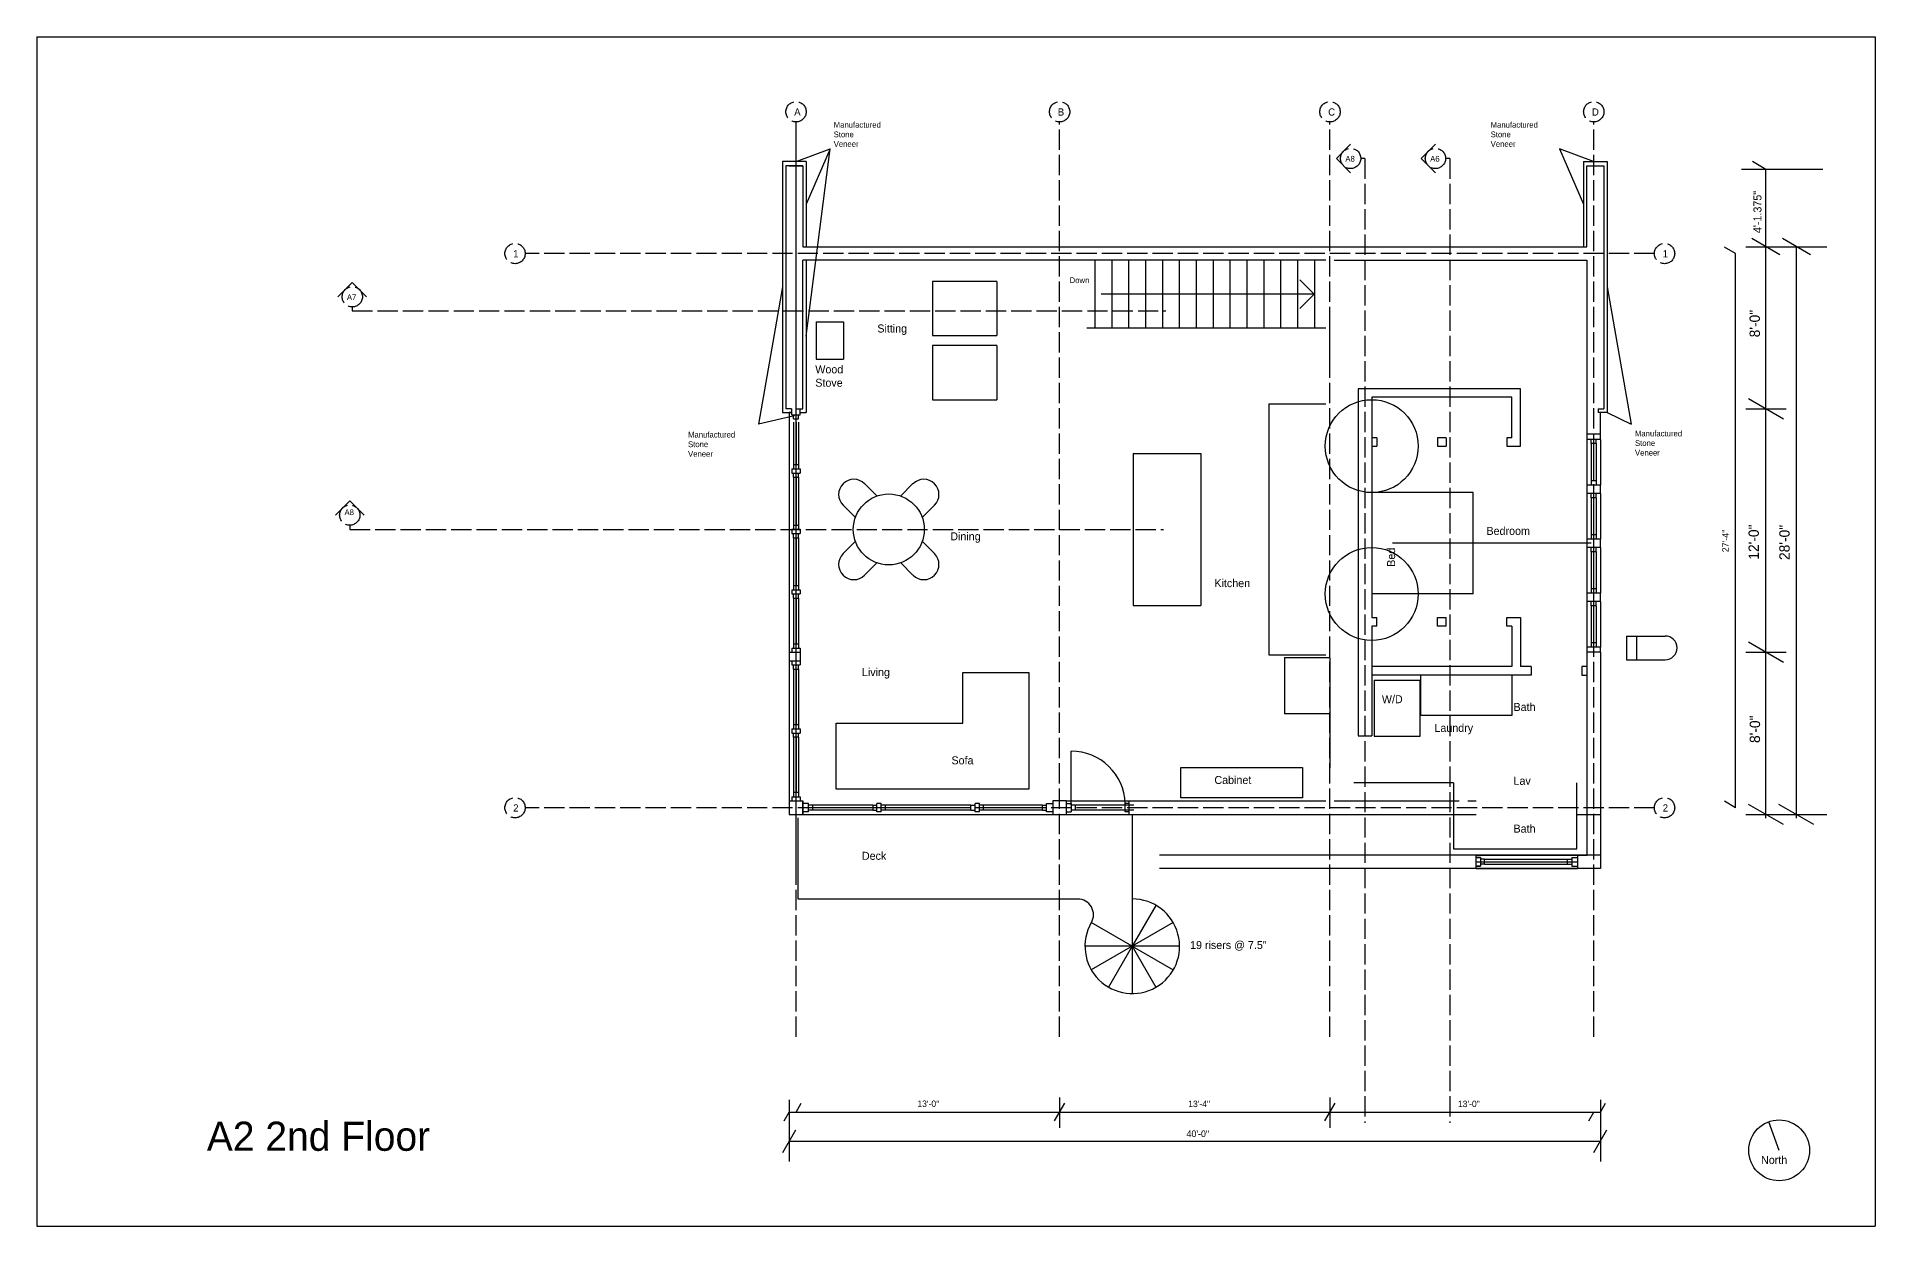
# Model space of a CAD drawing. Header units: inches. Extents: x -1431 to 8475, y 452 to 3434.
# Drawn here: x -1431 to -343, y 1971 to 2675 of the extents above; entities that cross this region are included whole.
import ezdxf

# ---------------------------------------------------------------- set-up
doc = ezdxf.new("R2010")
doc.units = ezdxf.units.IN
doc.header["$MEASUREMENT"] = 0
doc.linetypes.add('ACAD_ISO02W100', pattern=[15, 12, -3])
for name, color, linetype in [('const', 7, 'Continuous'), ('e1', 7, 'Continuous'), ('e2', 251, 'Continuous'), ('glass', 172, 'Continuous'), ('grid', 252, 'ACAD_ISO02W100'), ('millwork', 253, 'Continuous'), ('sills', 105, 'Continuous'), ('stairs', 140, 'Continuous'), ('walls', 7, 'Continuous')]:
    doc.layers.add(name, color=color, linetype=linetype)

msp = doc.modelspace()

# ---------------------------------------------------------------- linework, layer by layer
for p, q in [((-1431.2, 2674.8), (-343.2, 2674.8)), ((-1431.2, 2674.8), (-1431.2, 1970.8)), ((-343.2, 2674.8), (-343.2, 1970.8)), ((-1431.2, 1970.8), (-343.2, 1970.8))]:
    msp.add_line(p, q)
at = {"layer": 'const'}
for p, q in [((-407.9, 2596.3), (-415.8, 2600.9)), ((-374.3, 2596.3), (-422.3, 2596.3)), ((-407.9, 2212.3), (-407.9, 2596.3)), ((-425.9, 2546.5), (-432.5, 2550.3)), ((-425.9, 2218.5), (-425.9, 2546.5)), ((-419.9, 2550.5), (-371.9, 2550.5)), ((-399.6, 2545.7), (-416.2, 2555.3)), ((-381.6, 2545.7), (-398.2, 2555.3)), ((-389.9, 2212.3), (-389.9, 2550.5)), ((-397.5, 2448.5), (-418.3, 2460.5)), ((-419.9, 2454.5), (-395.9, 2454.5)), ((-419.9, 2310.5), (-395.9, 2310.5)), ((-397.5, 2304.5), (-418.3, 2316.5)), ((-425.9, 2218.5), (-432.5, 2222.3)), ((-397.5, 2208.5), (-418.3, 2220.5)), ((-379.5, 2208.5), (-400.3, 2220.5)), ((-419.9, 2214.5), (-371.9, 2214.5)), ((-985.9, 2045.7), (-985.9, 2009.1)), ((-505.9, 2045.7), (-505.9, 2009.1)), ((-988.9, 2033.2), (-985.9, 2038.4)), ((-985.9, 2038.4), (-505.9, 2038.4)), ((-981.9, 2038.4), (-978.9, 2043.6)), ((-828.9, 2033.2), (-822.9, 2043.6)), ((-668.9, 2033.2), (-662.9, 2043.6)), ((-512.8, 2033.2), (-509.8, 2038.4)), ((-505.9, 2038.4), (-502.9, 2043.6)), ((-989.7, 2014.5), (-982, 2027.8)), ((-509.7, 2014.5), (-502, 2027.8)), ((-985.9, 2021.1), (-505.9, 2021.1))]:
    msp.add_line(p, q, dxfattribs=at)
at = {"layer": 'e1'}
for p, q in [((-505.9, 2436.5), (-505.9, 2452.5)), ((-505.9, 2404.5), (-505.9, 2409.5)), ((-505.9, 2372.5), (-505.9, 2377.5)), ((-505.9, 2340.5), (-505.9, 2345.5)), ((-505.9, 2310.5), (-513.8, 2310.5)), ((-505.9, 2310.5), (-505.9, 2313.5)), ((-505.9, 2310.5), (-505.9, 2214.5)), ((-784.7, 2222.5), (-668.4, 2222.5)), ((-663.4, 2222.5), (-589.4, 2222.5)), ((-584.4, 2222.5), (-579.4, 2222.5)), ((-784.7, 2214.5), (-579.4, 2214.5)), ((-519.5, 2214.5), (-505.9, 2214.5)), ((-519.5, 2190.5), (-513.8, 2190.5))]:
    msp.add_line(p, q, dxfattribs=at)
msp.add_circle((-400.1, 2015.7), 18, dxfattribs=at)
at = {"layer": 'e2'}
for p, q in [((-645.2, 2602.8), (-647.7, 2602.8)), ((-595, 2602.8), (-597.5, 2602.8)), ((-985.9, 2452.5), (-985.9, 2310.5)), ((-985.9, 2305.5), (-985.9, 2222.5)), ((-977.9, 2214.5), (-829.9, 2214.5)), ((-821.9, 2214.5), (-784.7, 2214.5)), ((-779.1, 2214.5), (-669.9, 2214.5))]:
    msp.add_line(p, q, dxfattribs=at)
at = {"layer": 'glass'}
for p, q in [((-983.4, 2446.6), (-983.4, 2421.6)), ((-980.4, 2446.6), (-980.4, 2421.6)), ((-511.4, 2434), (-511.4, 2412)), ((-508.4, 2434), (-508.4, 2412)), ((-983.4, 2414.1), (-983.4, 2385.8)), ((-980.4, 2414.1), (-980.4, 2385.8)), ((-511.4, 2402), (-511.4, 2380)), ((-508.4, 2402), (-508.4, 2380)), ((-983.4, 2378.3), (-983.4, 2350)), ((-980.4, 2378.3), (-980.4, 2350)), ((-511.4, 2370), (-511.4, 2348)), ((-508.4, 2370), (-508.4, 2348)), ((-983.4, 2342.5), (-983.4, 2315.5)), ((-980.4, 2342.5), (-980.4, 2315.5)), ((-511.4, 2338), (-511.4, 2316)), ((-508.4, 2338), (-508.4, 2316)), ((-983.4, 2300.5), (-983.4, 2267.7)), ((-980.4, 2300.5), (-980.4, 2267.7)), ((-983.4, 2260.2), (-983.4, 2227.5)), ((-980.4, 2260.2), (-980.4, 2227.5)), ((-936.5, 2220), (-972.1, 2220)), ((-878.4, 2220), (-929, 2220)), ((-836.1, 2220), (-870.9, 2220)), ((-781.9, 2220), (-816.6, 2220)), ((-936.5, 2217), (-972.1, 2217)), ((-878.4, 2217), (-929, 2217)), ((-836.1, 2217), (-870.9, 2217)), ((-781.9, 2217), (-816.6, 2217)), ((-574.4, 2188), (-525.3, 2188)), ((-574.4, 2185), (-525.3, 2185))]:
    msp.add_line(p, q, dxfattribs=at)
at = {"layer": 'grid'}
for p, q in [((-981.9, 2082.9), (-981.9, 2624.4)), ((-981.9, 2179.9), (-981.9, 2624.4)), ((-825.9, 2082.9), (-825.9, 2624.4)), ((-665.9, 2082.9), (-665.9, 2624.4)), ((-509.8, 2082.9), (-509.8, 2624.4)), ((-645.2, 2602.8), (-645.2, 2031.9)), ((-595, 2602.8), (-595, 2031.9)), ((-473.9, 2546.5), (-1142.2, 2546.5)), ((-1244.5, 2514.9), (-1244.5, 2512.5)), ((-1244.5, 2512.5), (-763, 2512.5)), ((-1246, 2385.7), (-1246, 2383.2)), ((-1246, 2383.2), (-764.5, 2383.2)), ((-473.9, 2218.5), (-1142.2, 2218.5))]:
    msp.add_line(p, q, dxfattribs=at)
for centre in [(-981.9, 2630.4), (-825.9, 2630.4), (-665.9, 2630.4), (-509.8, 2630.4), (-653.7, 2602.8), (-603.5, 2602.8), (-1148.2, 2546.5), (-467.9, 2546.5), (-1244.5, 2520.9), (-1246, 2391.7), (-1148.2, 2218.5), (-467.9, 2218.5)]:
    msp.add_circle(centre, 6, dxfattribs=at)
at = {"layer": 'millwork'}
for p, q in [((-981.9, 2601), (-961.6, 2608.5)), ((-961.6, 2608.5), (-975.9, 2575.7)), ((-975.9, 2497.5), (-961.6, 2608.5)), ((-509.9, 2601), (-530.1, 2608.5)), ((-530.1, 2608.5), (-515.9, 2575.7)), ((-513.9, 2550.5), (-513.9, 2598.5)), ((-989.9, 2526.7), (-1004.1, 2445.6)), ((-901.1, 2530), (-901.1, 2498)), ((-863.1, 2530), (-901.1, 2530)), ((-863.1, 2530), (-863.1, 2498)), ((-501.9, 2526.7), (-487.6, 2445.6)), ((-969.9, 2506), (-969.9, 2484)), ((-969.9, 2506), (-953.9, 2506)), ((-953.9, 2506), (-953.9, 2484)), ((-901.1, 2498), (-863.1, 2498)), ((-863.1, 2492), (-901.1, 2492)), ((-901.1, 2492), (-901.1, 2460)), ((-863.1, 2492), (-863.1, 2460)), ((-969.9, 2484), (-953.9, 2484)), ((-901.1, 2460), (-863.1, 2460)), ((-982.9, 2450.5), (-1004.1, 2445.6)), ((-702, 2457.5), (-702, 2309)), ((-702, 2457.5), (-668.4, 2457.5)), ((-501.9, 2452.5), (-487.6, 2445.6)), ((-981.9, 2446.6), (-981.9, 2421.6)), ((-782.4, 2428.2), (-782.4, 2338.2)), ((-782.4, 2428.2), (-742.4, 2428.2)), ((-742.4, 2428.2), (-742.4, 2338.2)), ((-513.9, 2436.5), (-513.9, 2409.5)), ((-509.9, 2434), (-509.9, 2412)), ((-505.9, 2436.5), (-505.9, 2409.5)), ((-981.9, 2414.1), (-981.9, 2385.8)), ((-941.3, 2410.3), (-934, 2403)), ((-912.7, 2410.3), (-919.9, 2403)), ((-581.2, 2405), (-641.2, 2405)), ((-581.2, 2345), (-581.2, 2405)), ((-954, 2397.5), (-946.8, 2390.3)), ((-899.9, 2397.5), (-907.2, 2390.3)), ((-513.9, 2404.5), (-513.9, 2377.5)), ((-509.9, 2402), (-509.9, 2380)), ((-505.9, 2404.5), (-505.9, 2377.5)), ((-981.9, 2378.3), (-981.9, 2350)), ((-954, 2368.9), (-946.8, 2376.2)), ((-899.9, 2368.9), (-907.2, 2376.2)), ((-513.9, 2372.5), (-513.9, 2345.5)), ((-505.9, 2372.5), (-505.9, 2345.5)), ((-941.3, 2356.2), (-934, 2363.4)), ((-912.7, 2356.2), (-919.9, 2363.4)), ((-509.9, 2370), (-509.9, 2348)), ((-981.9, 2342.5), (-981.9, 2315.5)), ((-581.2, 2345), (-641.2, 2345)), ((-513.9, 2340.5), (-513.9, 2313.5)), ((-505.9, 2340.5), (-505.9, 2313.5)), ((-782.4, 2338.2), (-742.4, 2338.2)), ((-509.9, 2338), (-509.9, 2312.5)), ((-509.9, 2338), (-509.9, 2316)), ((-490.5, 2320.1), (-467.5, 2320.1)), ((-490.5, 2320.1), (-490.5, 2306.1)), ((-484.5, 2320.1), (-484.5, 2306.1)), ((-702, 2309), (-668.4, 2309)), ((-692.9, 2307.4), (-665.9, 2307.4)), ((-692.9, 2307.4), (-692.9, 2274.1)), ((-665.9, 2307.4), (-665.9, 2274.1)), ((-981.9, 2300.5), (-981.9, 2267.7)), ((-612.2, 2273), (-612.2, 2297)), ((-558.2, 2297), (-558.2, 2273)), ((-490.5, 2306.1), (-467.5, 2306.1)), ((-639.7, 2294), (-612.7, 2294)), ((-639.7, 2294), (-639.7, 2260.7)), ((-612.7, 2294), (-612.7, 2260.7)), ((-665.9, 2274.1), (-692.9, 2274.1)), ((-558.2, 2273), (-612.2, 2273)), ((-981.9, 2260.2), (-981.9, 2227.5)), ((-612.7, 2260.7), (-639.7, 2260.7)), ((-819.1, 2220), (-819.1, 2252)), ((-592.9, 2233.2), (-651.7, 2233.2)), ((-980.9, 2212.5), (-980.9, 2164.5)), ((-936.5, 2218.5), (-972.1, 2218.5)), ((-878.4, 2218.5), (-929, 2218.5)), ((-836.1, 2218.5), (-870.9, 2218.5)), ((-782.9, 2214.5), (-782.9, 2163)), ((-579.4, 2190.5), (-519.5, 2190.5)), ((-579.4, 2186.5), (-519.6, 2186.5)), ((-579.4, 2182.5), (-519.5, 2182.5)), ((-980.9, 2164.5), (-815.2, 2164.5)), ((-768.9, 2160.7), (-782.9, 2136.5)), ((-782.9, 2136.5), (-807.2, 2150.5)), ((-758.7, 2150.5), (-782.9, 2136.5)), ((-754.9, 2136.5), (-810.9, 2136.5)), ((-782.9, 2136.5), (-807.2, 2122.5)), ((-782.9, 2136.5), (-796.9, 2112.2)), ((-782.9, 2136.5), (-758.7, 2122.5)), ((-782.9, 2136.5), (-768.9, 2112.2))]:
    msp.add_line(p, q, dxfattribs=at)
for points in [[(-844.1, 2229.5), (-958.1, 2229.5), (-958.1, 2268.5), (-883.1, 2268.5), (-883.1, 2298.5), (-844.1, 2298.5), (-844.1, 2229.5)], [(-754.1, 2224.3), (-754.1, 2242.3), (-682.1, 2242.3), (-682.1, 2224.3), (-754.1, 2224.3)], [(-592.9, 2233.2), (-592.9, 2194.2), (-519.9, 2194.2), (-519.9, 2233.2)]]:
    msp.add_lwpolyline(points, dxfattribs=at)
for centre, radius, start, end in [((-947.7, 2403.9), 9, 45, 225), ((-906.3, 2403.9), 9, 315, 135), ((-947.7, 2362.5), 9, 135, 315), ((-906.3, 2362.5), 9, 225, 45), ((-467.5, 2313.1), 7, 270, 90), ((-819.1, 2220), 32, 1.7908, 90), ((-815.2, 2155.1), 9.33, 330, 90), ((-782.9, 2136.5), 28, 150, 90)]:
    msp.add_arc(centre, radius, start, end, dxfattribs=at)
at = {"layer": 'sills'}
msp.add_line((-821.9, 2222.5), (-784.7, 2222.5), dxfattribs=at)
at = {"layer": 'stairs'}
for p, q in [((-804.9, 2502.5), (-804.9, 2542.5)), ((-794.9, 2502.5), (-794.9, 2542.5)), ((-784.9, 2502.5), (-784.9, 2542.5)), ((-774.9, 2502.5), (-774.9, 2542.5)), ((-764.9, 2502.5), (-764.9, 2542.5)), ((-754.9, 2502.5), (-754.9, 2542.5)), ((-744.9, 2502.5), (-744.9, 2542.5)), ((-734.9, 2502.5), (-734.9, 2542.5)), ((-724.9, 2502.5), (-724.9, 2542.5)), ((-714.9, 2502.5), (-714.9, 2542.5)), ((-704.9, 2502.5), (-704.9, 2542.5)), ((-694.9, 2502.5), (-694.9, 2542.5)), ((-684.9, 2502.5), (-684.9, 2542.5)), ((-674.9, 2502.5), (-674.9, 2542.5)), ((-809.9, 2502.5), (-668.4, 2502.5))]:
    msp.add_line(p, q, dxfattribs=at)
at = {"layer": 'walls'}
for p, q in [((-653.7, 2611.3), (-662.1, 2602.8)), ((-603.5, 2611.3), (-611.9, 2602.8)), ((-989.9, 2601), (-989.9, 2452.5)), ((-975.9, 2601), (-989.9, 2601)), ((-975.9, 2601), (-975.9, 2550.5)), ((-653.7, 2594.3), (-662.1, 2602.8)), ((-603.5, 2594.3), (-611.9, 2602.8)), ((-515.9, 2601), (-515.9, 2550.5)), ((-515.9, 2601), (-501.9, 2601)), ((-501.9, 2601), (-501.9, 2452.5)), ((-977.9, 2598.5), (-987.9, 2598.5)), ((-987.9, 2598.5), (-987.9, 2454.5)), ((-985.9, 2598.5), (-977.9, 2598.5)), ((-977.9, 2598.5), (-977.9, 2550.5)), ((-513.9, 2598.5), (-503.9, 2598.5)), ((-503.9, 2598.5), (-503.9, 2454.5)), ((-977.9, 2550.5), (-513.9, 2550.5)), ((-977.9, 2454.5), (-977.9, 2542.5)), ((-668.4, 2542.5), (-977.9, 2542.5)), ((-975.9, 2542.5), (-975.9, 2452.5)), ((-663.4, 2542.5), (-513.9, 2542.5)), ((-513.9, 2542.5), (-513.9, 2436.5)), ((-1253, 2520.9), (-1244.5, 2529.4)), ((-1236, 2520.9), (-1244.5, 2529.4)), ((-675.3, 2522.5), (-683.8, 2530.9)), ((-675.3, 2522.5), (-801.4, 2522.5)), ((-675.3, 2522.5), (-683.8, 2514)), ((-665.9, 2478.5), (-665.9, 2510.5)), ((-649.2, 2466.5), (-649.2, 2261)), ((-553.2, 2466.5), (-649.2, 2466.5)), ((-641.2, 2461.5), (-641.2, 2331)), ((-558.2, 2461.5), (-641.2, 2461.5)), ((-558.2, 2437.5), (-558.2, 2461.5)), ((-553.2, 2432.5), (-553.2, 2466.5)), ((-989.9, 2452.5), (-984.6, 2452.5)), ((-984.6, 2454.5), (-987.9, 2454.5)), ((-984.4, 2452.5), (-985.9, 2452.5)), ((-984.4, 2451.1), (-984.4, 2454.5)), ((-984.4, 2451.1), (-979.4, 2451.1)), ((-983.4, 2448.6), (-983.4, 2451.1)), ((-983.4, 2448.6), (-980.4, 2448.6)), ((-981.4, 2454.5), (-977.9, 2454.5)), ((-980.4, 2448.6), (-980.4, 2451.1)), ((-979.4, 2451.1), (-979.4, 2454.5)), ((-979.4, 2452.5), (-975.9, 2452.5)), ((-507.1, 2454.5), (-503.9, 2454.5)), ((-507.1, 2454.5), (-507.1, 2452.5)), ((-501.9, 2452.5), (-507.1, 2452.5)), ((-638.2, 2437.5), (-641.2, 2437.5)), ((-638.2, 2437.5), (-638.2, 2432.5)), ((-597.2, 2437.5), (-602.2, 2437.5)), ((-602.2, 2437.5), (-602.2, 2432.5)), ((-597.2, 2437.5), (-597.2, 2432.5)), ((-558.2, 2437.5), (-561.2, 2437.5)), ((-561.2, 2437.5), (-561.2, 2432.5)), ((-505.9, 2439.5), (-513.9, 2439.5)), ((-641.2, 2432.5), (-638.2, 2432.5)), ((-602.2, 2432.5), (-597.2, 2432.5)), ((-561.2, 2432.5), (-553.2, 2432.5)), ((-505.9, 2436.5), (-513.9, 2436.5)), ((-511.4, 2434), (-511.4, 2436.5)), ((-508.4, 2434), (-511.4, 2434)), ((-508.4, 2434), (-508.4, 2436.5)), ((-984.4, 2419.1), (-979.4, 2419.1)), ((-984.4, 2419.1), (-984.4, 2416.6)), ((-984.4, 2416.6), (-979.4, 2416.6)), ((-983.4, 2421.6), (-983.4, 2419.1)), ((-983.4, 2421.6), (-980.4, 2421.6)), ((-983.4, 2414.1), (-983.4, 2416.6)), ((-980.4, 2421.6), (-980.4, 2419.1)), ((-980.4, 2414.1), (-980.4, 2416.6)), ((-979.4, 2419.1), (-979.4, 2416.6)), ((-983.4, 2414.1), (-980.4, 2414.1)), ((-513.9, 2409.5), (-513.9, 2404.5)), ((-505.9, 2409.5), (-513.9, 2409.5)), ((-508.4, 2412), (-511.4, 2412)), ((-511.4, 2412), (-511.4, 2409.5)), ((-508.4, 2412), (-508.4, 2409.5)), ((-1254.4, 2391.7), (-1246, 2400.2)), ((-1237.5, 2391.7), (-1246, 2400.2)), ((-505.9, 2404.5), (-513.9, 2404.5)), ((-511.4, 2402), (-511.4, 2404.5)), ((-508.4, 2402), (-511.4, 2402)), ((-508.4, 2402), (-508.4, 2404.5)), ((-984.4, 2383.3), (-979.4, 2383.3)), ((-984.4, 2383.3), (-984.4, 2380.8)), ((-983.4, 2385.8), (-983.4, 2383.3)), ((-983.4, 2385.8), (-980.4, 2385.8)), ((-980.4, 2385.8), (-980.4, 2383.3)), ((-979.4, 2383.3), (-979.4, 2380.8)), ((-984.4, 2380.8), (-979.4, 2380.8)), ((-983.4, 2378.3), (-983.4, 2380.8)), ((-983.4, 2378.3), (-980.4, 2378.3)), ((-980.4, 2378.3), (-980.4, 2380.8)), ((-511.4, 2375), (-629, 2375)), ((-513.9, 2377.5), (-513.9, 2372.5)), ((-505.9, 2377.5), (-513.9, 2377.5)), ((-505.9, 2372.5), (-513.9, 2372.5)), ((-508.4, 2380), (-511.4, 2380)), ((-511.4, 2380), (-511.4, 2377.5)), ((-511.4, 2370), (-511.4, 2372.5)), ((-508.4, 2380), (-508.4, 2377.5)), ((-508.4, 2370), (-508.4, 2372.5)), ((-508.4, 2370), (-511.4, 2370)), ((-984.4, 2347.5), (-979.4, 2347.5)), ((-984.4, 2347.5), (-984.4, 2345)), ((-984.4, 2345), (-979.4, 2345)), ((-983.4, 2350), (-983.4, 2347.5)), ((-983.4, 2350), (-980.4, 2350)), ((-983.4, 2342.5), (-983.4, 2345)), ((-983.4, 2342.5), (-980.4, 2342.5)), ((-980.4, 2350), (-980.4, 2347.5)), ((-980.4, 2342.5), (-980.4, 2345)), ((-979.4, 2347.5), (-979.4, 2345)), ((-505.9, 2345.5), (-513.9, 2345.5)), ((-513.9, 2345.5), (-513.9, 2340.5)), ((-505.9, 2340.5), (-513.9, 2340.5)), ((-508.4, 2348), (-511.4, 2348)), ((-511.4, 2348), (-511.4, 2345.5)), ((-511.4, 2338), (-511.4, 2340.5)), ((-508.4, 2348), (-508.4, 2345.5)), ((-508.4, 2338), (-508.4, 2340.5)), ((-641.2, 2331), (-638.2, 2331)), ((-638.2, 2326), (-638.2, 2331)), ((-602.2, 2331), (-597.2, 2331)), ((-602.2, 2326), (-602.2, 2331)), ((-597.2, 2326), (-597.2, 2331)), ((-561.2, 2331), (-553.2, 2331)), ((-561.2, 2326), (-561.2, 2331)), ((-553.2, 2331), (-553.2, 2302)), ((-508.4, 2338), (-511.4, 2338)), ((-641.2, 2326), (-641.2, 2261)), ((-638.2, 2326), (-641.2, 2326)), ((-597.2, 2326), (-602.2, 2326)), ((-558.2, 2326), (-561.2, 2326)), ((-558.2, 2326), (-558.2, 2302)), ((-985.9, 2310.5), (-979.4, 2310.5)), ((-985.9, 2310.5), (-985.9, 2305.5)), ((-984.4, 2313), (-979.4, 2313)), ((-984.4, 2313), (-984.4, 2310.5)), ((-983.4, 2315.5), (-980.4, 2315.5)), ((-983.4, 2315.5), (-983.4, 2313)), ((-980.4, 2315.5), (-980.4, 2313)), ((-979.4, 2313), (-979.4, 2303)), ((-505.9, 2313.5), (-513.9, 2313.5)), ((-513.8, 2190.5), (-513.8, 2313.5)), ((-508.4, 2316), (-511.4, 2316)), ((-511.4, 2316), (-511.4, 2313.5)), ((-508.4, 2316), (-508.4, 2313.5)), ((-985.9, 2305.5), (-979.4, 2305.5)), ((-984.4, 2305.5), (-984.4, 2303)), ((-984.4, 2303), (-979.4, 2303)), ((-983.4, 2300.5), (-983.4, 2303)), ((-983.4, 2300.5), (-980.4, 2300.5)), ((-980.4, 2300.5), (-980.4, 2303)), ((-558.2, 2302), (-641.2, 2302)), ((-546.8, 2297), (-641.2, 2297)), ((-558.2, 2297), (-558.2, 2289.8)), ((-546.8, 2302), (-553.2, 2302)), ((-546.8, 2302), (-546.8, 2297)), ((-516.8, 2302), (-516.8, 2297)), ((-513.8, 2302), (-516.8, 2302)), ((-516.8, 2297), (-513.8, 2297)), ((-665.9, 2274.1), (-665.9, 2242.1)), ((-984.4, 2265.2), (-979.4, 2265.2)), ((-984.4, 2265.2), (-984.4, 2262.7)), ((-983.4, 2267.7), (-983.4, 2265.2)), ((-983.4, 2267.7), (-980.4, 2267.7)), ((-980.4, 2267.7), (-980.4, 2265.2)), ((-979.4, 2265.2), (-979.4, 2262.7)), ((-984.4, 2262.7), (-979.4, 2262.7)), ((-983.4, 2260.2), (-983.4, 2262.7)), ((-980.4, 2260.2), (-983.4, 2260.2)), ((-980.4, 2260.2), (-980.4, 2262.7)), ((-649.2, 2261), (-641.2, 2261)), ((-985.9, 2222.5), (-977.9, 2222.5)), ((-985.9, 2222.5), (-985.9, 2214.5)), ((-984.4, 2225), (-979.4, 2225)), ((-984.4, 2225), (-984.4, 2222.5)), ((-980.4, 2227.5), (-983.4, 2227.5)), ((-983.4, 2227.5), (-983.4, 2225)), ((-980.4, 2227.5), (-980.4, 2225)), ((-979.4, 2225), (-979.4, 2222.5)), ((-977.9, 2222.5), (-977.9, 2214.5)), ((-977.9, 2214.5), (-977.9, 2222.5)), ((-974.6, 2221), (-977.9, 2221)), ((-974.6, 2216), (-974.6, 2221)), ((-972.1, 2220), (-974.6, 2220)), ((-972.1, 2220), (-972.1, 2217)), ((-936.5, 2220), (-934, 2220)), ((-936.5, 2220), (-936.5, 2217)), ((-934, 2216), (-934, 2221)), ((-931.5, 2221), (-934, 2221)), ((-931.5, 2216), (-931.5, 2221)), ((-929, 2220), (-931.5, 2220)), ((-929, 2217), (-929, 2220)), ((-878.4, 2220), (-875.9, 2220)), ((-878.4, 2217), (-878.4, 2220)), ((-875.9, 2216), (-875.9, 2221)), ((-873.4, 2221), (-875.9, 2221)), ((-873.4, 2216), (-873.4, 2221)), ((-870.9, 2220), (-873.4, 2220)), ((-870.9, 2217), (-870.9, 2220)), ((-836.1, 2217), (-836.1, 2220)), ((-836.1, 2220), (-833.6, 2220)), ((-833.6, 2216), (-833.6, 2221)), ((-833.6, 2221), (-829.9, 2221)), ((-821.9, 2222.5), (-829.9, 2222.5)), ((-829.9, 2222.5), (-829.9, 2214.5)), ((-821.9, 2214.5), (-821.9, 2222.5)), ((-821.9, 2221), (-819.1, 2221)), ((-819.1, 2221), (-819.1, 2217)), ((-816.6, 2220), (-819.1, 2220)), ((-816.6, 2217), (-816.6, 2220)), ((-784.7, 2221), (-787.2, 2221)), ((-787.2, 2216), (-787.2, 2221)), ((-784.7, 2214.5), (-784.7, 2222.5)), ((-784.7, 2222.5), (-779.1, 2222.5)), ((-985.9, 2214.5), (-977.9, 2214.5)), ((-974.6, 2216), (-977.9, 2216)), ((-972.1, 2217), (-974.6, 2217)), ((-936.5, 2217), (-934, 2217)), ((-931.5, 2216), (-934, 2216)), ((-929, 2217), (-931.5, 2217)), ((-878.4, 2217), (-875.9, 2217)), ((-873.4, 2216), (-875.9, 2216)), ((-870.9, 2217), (-873.4, 2217)), ((-836.1, 2217), (-833.6, 2217)), ((-829.9, 2216), (-833.6, 2216)), ((-829.9, 2214.5), (-821.9, 2214.5)), ((-821.9, 2216), (-819.1, 2216)), ((-816.6, 2217), (-819.1, 2217)), ((-819.1, 2217), (-819.1, 2216)), ((-784.7, 2216), (-787.2, 2216)), ((-784.7, 2214.5), (-779.1, 2214.5)), ((-505.9, 2214.5), (-505.9, 2182.5)), ((-505.9, 2190.5), (-766.8, 2190.5)), ((-579.4, 2182.5), (-579.4, 2190.5)), ((-579.4, 2189), (-576.9, 2189)), ((-576.9, 2189), (-579.4, 2189)), ((-576.9, 2189), (-576.9, 2184)), ((-574.4, 2188), (-576.9, 2188)), ((-574.4, 2185), (-574.4, 2188)), ((-574.4, 2185), (-574.4, 2188)), ((-525.3, 2185), (-525.3, 2188)), ((-525.3, 2188), (-522.8, 2188)), ((-522.8, 2189), (-522.8, 2184)), ((-522.8, 2189), (-519.5, 2189)), ((-519.5, 2190.5), (-519.5, 2182.5)), ((-505.9, 2182.5), (-766.8, 2182.5)), ((-579.4, 2184), (-576.9, 2184)), ((-576.9, 2184), (-579.4, 2184)), ((-574.4, 2185), (-576.9, 2185)), ((-525.3, 2185), (-522.8, 2185)), ((-522.8, 2184), (-519.5, 2184)), ((-782.9, 2164.5), (-782.9, 2108.5)), ((-825.9, 2047), (-825.9, 2029.1)), ((-665.9, 2047), (-665.9, 2029.1)), ((-400.1, 2015.7), (-406.2, 2032.6))]:
    msp.add_line(p, q, dxfattribs=at)
for centre, radius in [((-641.2, 2432.5), 27.5), ((-927, 2383.2), 21), ((-641.2, 2345), 27.5)]:
    msp.add_circle(centre, radius, dxfattribs=at)

# ---------------------------------------------------------------- texts
at = {"layer": 'const', "attachment_point": 1}
for s, insert, char_height, width in [('A', (-983, 2632.4), 4.26, 1625.197), ('\\pt3.4098;Manufactured^JStone^JVeneer', (-959.6, 2624.4), 3.41, 1300.158), ('B', (-827, 2632.4), 4.26, 1625.197), ('C', (-667, 2632.4), 4.26, 1625.197), ('\\pt3.4098;Manufactured^JStone^JVeneer', (-570.8, 2624.4), 3.41, 1300.158), ('D', (-510.9, 2632.4), 4.26, 1625.197), ('A8', (-656.8, 2604.3), 3.41, 1300.158), ('A6', (-606.6, 2604.3), 3.41, 1300.158), ('1', (-1149.3, 2548.5), 4.26, 1625.197), ('1', (-469, 2548.5), 4.26, 1625.197), ('\\pt3.4098;Down', (-820, 2532.4), 3.41, 1300.158), ('A7', (-1247.7, 2522.4), 3.41, 1300.158), ('Sitting', (-933.8, 2504.5), 4.74, 1805.775), ('Wood^JStove', (-970.5, 2480.3), 4.736, 1805.775), ('\\pt3.4098;Manufactured^JStone^JVeneer', (-1045.8, 2441), 3.41, 1300.158), ('\\pt3.4098;Manufactured^JStone^JVeneer', (-485.4, 2441.7), 3.41, 1300.158), ('A8', (-1249.1, 2395.1), 3.41, 1300.158), ('\\PBedroom', (-573.3, 2392.6), 4.74, 1805.775), ('\\PDining', (-890.6, 2389.4), 4.74, 1805.775), ('\\PKitchen', (-734.3, 2361.7), 4.74, 1805.775), ('Living', (-942.9, 2301.1), 4.74, 1805.775), ('W/D', (-635.2, 2285.1), 4.74, 1805.775), ('Bath', (-557.3, 2280.5), 4.74, 1805.775), ('Laundry', (-604.1, 2268.1), 4.74, 1805.775), ('Sofa', (-889.9, 2248.9), 4.74, 1805.775), ('Cabinet', (-734.3, 2237.3), 4.74, 1805.775), ('Lav', (-557.3, 2236.8), 4.74, 1805.775), ('2', (-1149.3, 2220.5), 4.26, 1625.197), ('2', (-469, 2220.5), 4.26, 1625.197), ('Bath', (-557.3, 2208.5), 4.74, 1805.775), ('Deck', (-942.9, 2192.4), 4.74, 1805.775), ('19 risers @ 7.5"', (-748.7, 2139.6), 4.736, 1805.775), ('13\'-0"', (-910.1, 2045.2), 3.79, 1444.62), ('13\'-4"', (-749.8, 2045.1), 3.79, 1444.62), ('13\'-0"', (-590.2, 2045.1), 3.79, 1444.62), ('A2 2nd Floor', (-1330.6, 2032.7), 17.262, 6582.049), ('40\'-0"', (-750.8, 2027.5), 3.91, 1491.22), ('North', (-410.8, 2012.4), 4.74, 1805.775)]:
    msp.add_mtext(s, dxfattribs=dict(at, insert=insert, char_height=char_height, width=width))
at = {"layer": 'const', "attachment_point": 1, "rotation": 90}
for s, insert, char_height, width in [('4\'-1.375"', (-415.3, 2558.6), 4.74, 1805.775), ('8\'-0"', (-417.6, 2496.9), 6.11, 2330.032), ('27\'-4"', (-433.8, 2369.7), 3.91, 1491.22), ('12\'-0"', (-418.2, 2365.3), 6.11, 2330.032), ('28\'-0"', (-400, 2365.1), 6.11, 2330.032), ('Bed', (-632.1, 2361.1), 4.74, 1805.775), ('8\'-0"', (-417.5, 2256.8), 6.11, 2330.032)]:
    msp.add_mtext(s, dxfattribs=dict(at, insert=insert, char_height=char_height, width=width))

doc.saveas('drawing.dxf')
